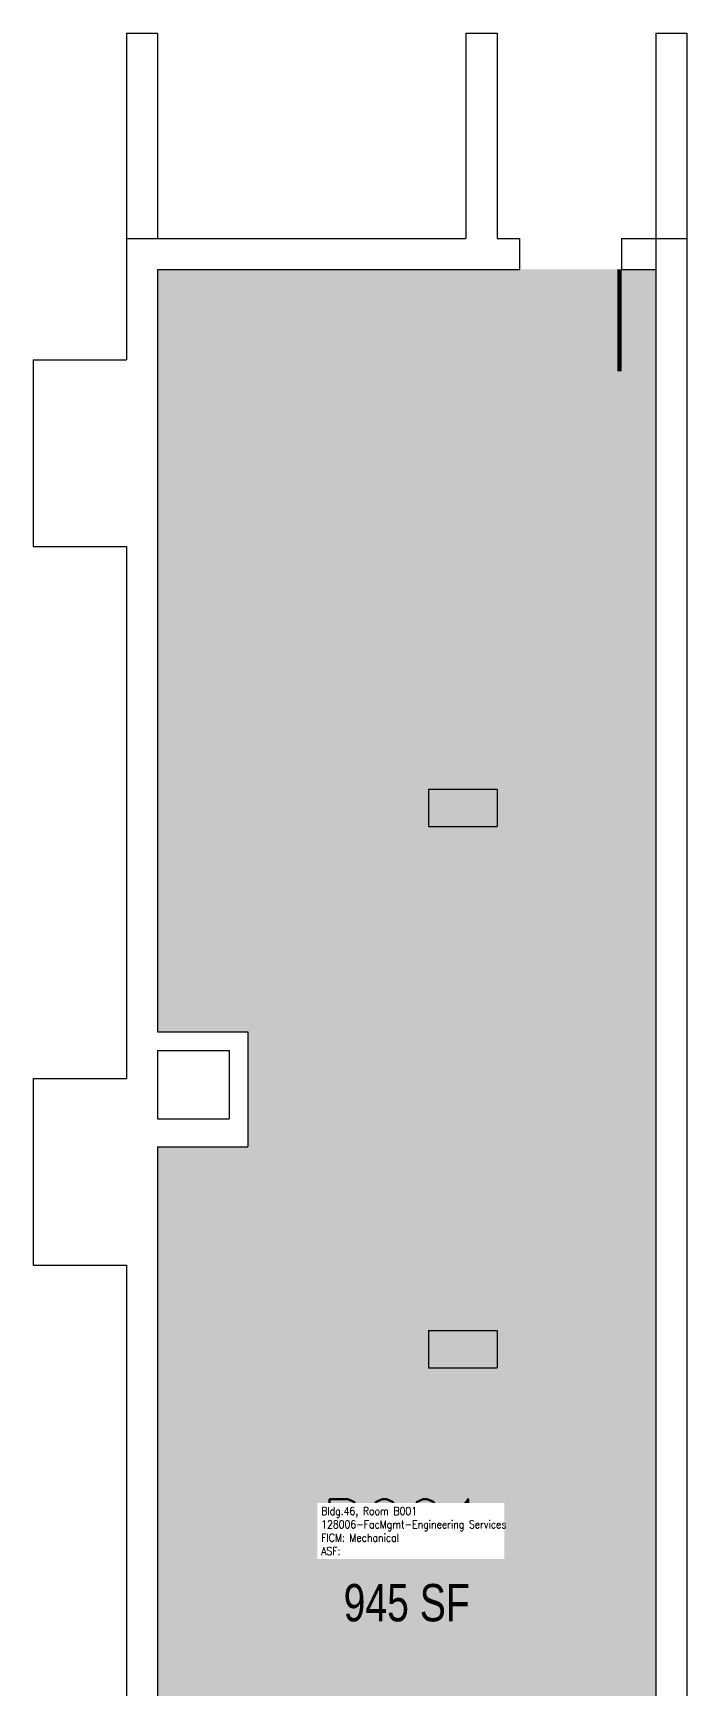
# Model space of a CAD drawing. Header units: inches. Extents: x 54 to 264, y 0 to 1065.
# Drawn here: x 54 to 264, y 532 to 1065 of the extents above; entities that cross this region are included whole.
import ezdxf
from ezdxf.enums import TextEntityAlignment as Align

# ---------------------------------------------------------------- set-up
doc = ezdxf.new("R2010")
doc.units = ezdxf.units.IN
doc.header["$LTSCALE"] = 10
doc.header["$MEASUREMENT"] = 0
for name, color, linetype in [('A-DOOR', 2, 'CONTINUOUS'), ('A-IDEN-RNUM', 7, 'CONTINUOUS'), ('A-IDEN-SNUM', 4, 'CONTINUOUS'), ('A-IDEN-VNUM', 4, 'CONTINUOUS'), ('A-WALL', 5, 'CONTINUOUS'), ('AREA-TEXT', 3, 'CONTINUOUS'), ('Rooms-Category-Color', 7, 'CONTINUOUS'), ('Rooms-College-Color', 7, 'CONTINUOUS'), ('Rooms-Department-Color', 7, 'CONTINUOUS'), ('Rooms-Division-Color', 7, 'CONTINUOUS'), ('Rooms-Information', 7, 'CONTINUOUS')]:
    doc.layers.add(name, color=color, linetype=linetype)
doc.styles.add('AREA', font='arial.ttf', dxfattribs={"width": 0.75, "height": 24})
doc.styles.add('ROOMSNUMBER', font='txt', dxfattribs={"height": 0.03})
doc.styles.add('ROOMVNUMBER', font='simplex.shx', dxfattribs={"width": 0.85})

msp = doc.modelspace()

# ---------------------------------------------------------------- hatches: boundary and pattern name
at = {"layer": 'Rooms-Category-Color', "true_color": 0xadadad}
msp.add_hatch(color=253, dxfattribs=at).paths.add_polyline_path([(254.04, 989), (243.04, 989), (94, 989), (94, 744), (123, 744), (123, 707.04), (94, 707.04), (94, 132), (242.04, 132), (254.04, 132)])
at = {"layer": 'Rooms-College-Color', "true_color": 0xadadad}
msp.add_hatch(color=253, dxfattribs=at).paths.add_polyline_path([(254.04, 989), (243.04, 989), (94, 989), (94, 744), (123, 744), (123, 707.04), (94, 707.04), (94, 132), (242.04, 132), (254.04, 132)])
at = {"layer": 'Rooms-Department-Color', "true_color": 0xacacac}
msp.add_hatch(color=253, dxfattribs=at).paths.add_polyline_path([(254.04, 989), (243.04, 989), (94, 989), (94, 744), (123, 744), (123, 707.04), (94, 707.04), (94, 132), (242.04, 132), (254.04, 132)])
at = {"layer": 'Rooms-Division-Color', "true_color": 0xadadad}
msp.add_hatch(color=253, dxfattribs=at).paths.add_polyline_path([(254.04, 989), (243.04, 989), (94, 989), (94, 744), (123, 744), (123, 707.04), (94, 707.04), (94, 132), (242.04, 132), (254.04, 132)])

# ---------------------------------------------------------------- linework, layer by layer
at = {"layer": 'A-DOOR', "elevation": 0}
msp.add_lwpolyline([(242.36, 989, 1.36, 1.36, 0), (242.36, 956.27, 0, 0, 0), (243.04, 956.27, 0, 0, -0.414214), (210.31, 989, 0, 0, -0.414214)], format="xyseb", dxfattribs=at)
at = {"layer": 'A-WALL'}
for p, q in [((84, 1064.96, 0), (84, 960, 0)), ((84, 1064.96, 0), (94, 1064.96, 0)), ((94, 1064.96, 0), (94, 999, 0)), ((193, 1064.96, 0), (193, 999, 0)), ((193, 1064.96, 0), (203.04, 1064.96, 0)), ((203.04, 1064.96, 0), (203.04, 999, 0)), ((254.04, 1064.96, 0), (254.04, 132, 0)), ((254.04, 1064.96, 0), (264.04, 1064.96, 0)), ((264.04, 1064.96, 0), (264.04, 122.04, 0)), ((84, 999, 0), (193, 999, 0)), ((203.04, 999, 0), (210.31, 999, 0)), ((210.31, 999, 0), (210.31, 989, 0)), ((243.04, 999, 0), (264.04, 999, 0)), ((243.04, 999, 0), (243.04, 989, 0)), ((94, 989, 0), (210.31, 989, 0)), ((94, 989, 0), (94, 744, 0)), ((243.04, 989, 0), (254.04, 989, 0)), ((54, 960, 0), (54, 900, 0)), ((54, 960, 0), (84, 960, 0)), ((54, 900, 0), (84, 900, 0)), ((84, 900, 0), (84, 729, 0)), ((181, 822, 0), (181, 810, 0)), ((181, 822, 0), (203.04, 822, 0)), ((203.04, 822, 0), (203.04, 810, 0)), ((181, 810, 0), (203.04, 810, 0)), ((94, 744, 0), (123, 744, 0)), ((123, 744, 0), (123, 707.04, 0)), ((94, 738, 0), (117, 738, 0)), ((94, 738, 0), (94, 716, 0)), ((117, 738, 0), (117, 716, 0)), ((54, 729, 0), (54, 669, 0)), ((54, 729, 0), (84, 729, 0)), ((94, 716, 0), (117, 716, 0)), ((94, 707.04, 0), (123, 707.04, 0)), ((94, 707.04, 0), (94, 132, 0)), ((54, 669, 0), (84, 669, 0)), ((84, 669, 0), (84, 498, 0)), ((181, 648, 0), (203.04, 648, 0)), ((181, 648, 0), (181, 636, 0)), ((203.04, 648, 0), (203.04, 636, 0)), ((181, 636, 0), (203.04, 636, 0))]:
    msp.add_line(p, q, dxfattribs=at)

# ---------------------------------------------------------------- texts
at = {"layer": 'A-IDEN-RNUM', "style": 'ROOMSNUMBER'}
msp.add_text('B001-00', height=0.36, dxfattribs=at).set_placement((178.8, 586.54))
at = {"layer": 'A-IDEN-SNUM', "style": 'ROOMSNUMBER'}
msp.add_text('0460B00100', height=0.36, dxfattribs=at).set_placement((178.8, 586.54))
at = {"layer": 'A-IDEN-VNUM', "style": 'ROOMVNUMBER', "width": 0.85}
msp.add_text('B001', height=18, dxfattribs=at).set_placement((146.55, 575.81))
at = {"layer": 'AREA-TEXT', "style": 'AREA', "width": 0.75}
msp.add_text('945 SF', height=12, dxfattribs=at).set_placement((174.02, 560.5), align=Align.MIDDLE_CENTER)

# ---------------------------------------------------------------- next in the draw order: texts
at = {"layer": 'Rooms-Information', "insert": (146.55, 575.81), "char_height": 2.5714, "width": 57.6, "attachment_point": 7, "style": 'ROOMVNUMBER', "bg_fill": 3, "box_fill_scale": 1.5, "bg_fill_color": 256, "bg_fill_true_color": 13158600, "bg_fill_transparency": 0}
msp.add_mtext('Bldg.46, Room B001^M^J128006-FacMgmt-Engineering Services^M^JFICM: Mechanical^M^JASF: ', dxfattribs=at)

doc.saveas('drawing.dxf')
